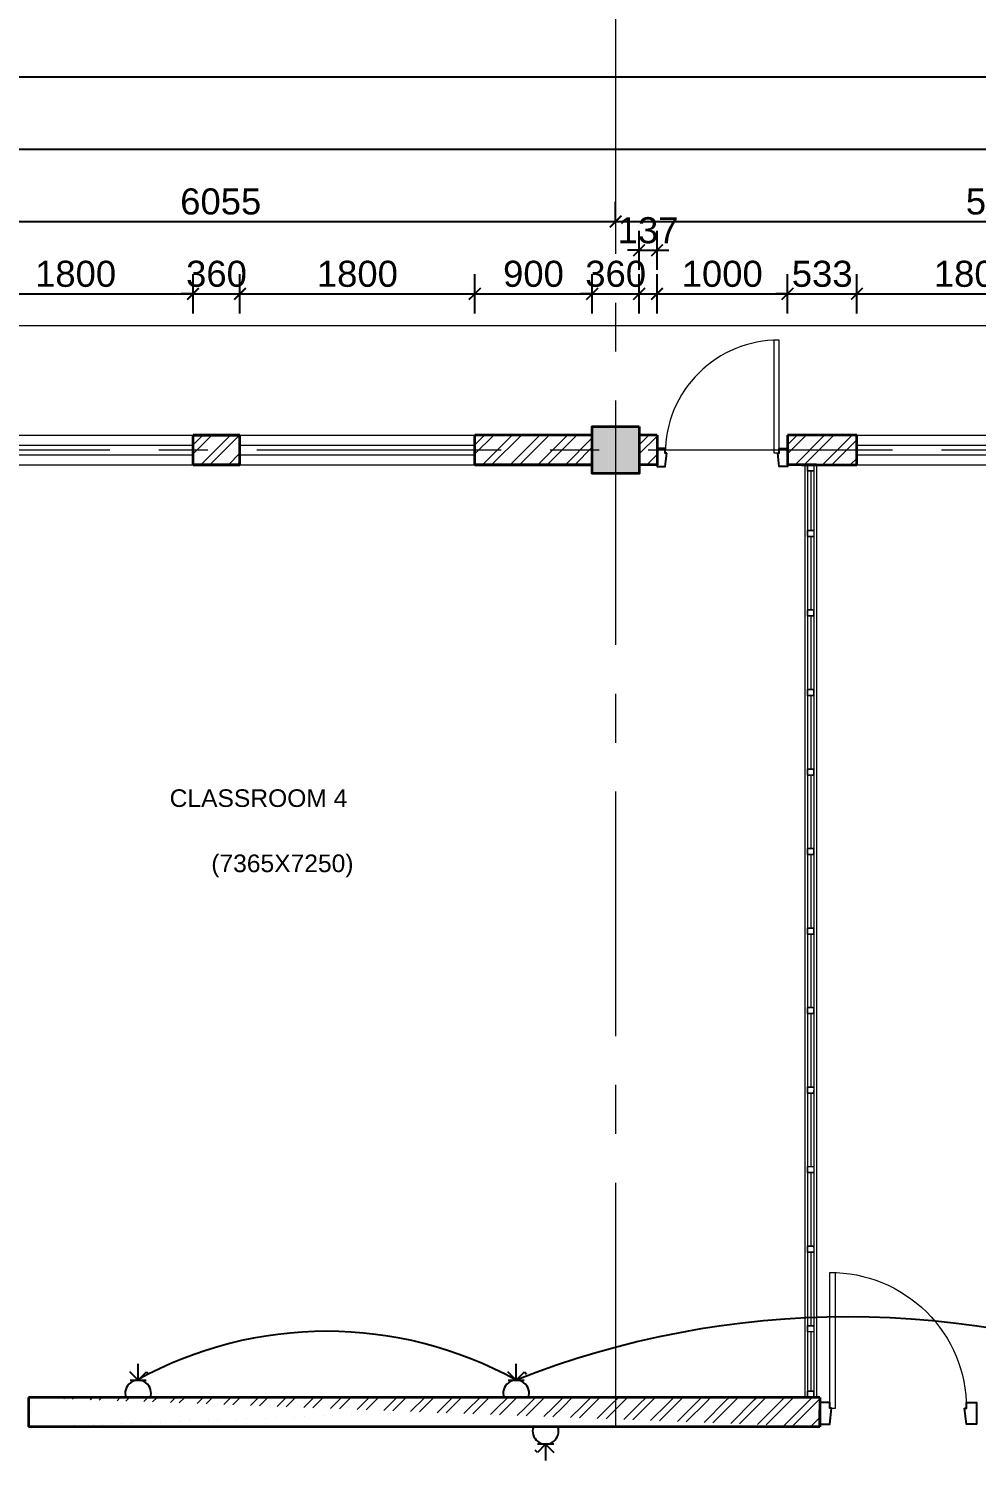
# Model space of a CAD drawing. Header units: inches. Extents: x 527934 to 2134587, y -408734 to 227304.
# Drawn here: x 1928196 to 1935461, y 1755 to 12737 of the extents above; entities that cross this region are included whole.
import ezdxf

# ---------------------------------------------------------------- set-up
doc = ezdxf.new("R2010")
doc.units = ezdxf.units.IN
doc.header["$MEASUREMENT"] = 0
doc.linetypes.add('CENTER', pattern=[2, 1.25, -0.25, 0.25, -0.25])
for name, color, linetype, lineweight in [('2 POWER TEL COMP', 3, 'Continuous', 25), ('7 POWER PT WIRING', 3, 'Continuous', 25), ('centre line', 1, 'CENTER', 9), ('dim', 253, 'Continuous', 9), ('door', 77, 'Continuous', 13), ('enclosure - exterior', 30, 'Continuous', 30), ('furniture', 253, 'Continuous', 5), ('hatch', 250, 'Continuous', 5), ('hatch 2', 251, 'Continuous', 5), ('Index_Contour', 1, 'Continuous', 20), ('INSULATION', 253, 'Continuous', 5), ('metal', 40, 'Continuous', 18), ('partition wall', 5, 'Continuous', 20), ('plinth', 5, 'Continuous', 9), ('sill', 253, 'Continuous', 13), ('text', 7, 'Continuous', 13), ('wall - brick', 30, 'Continuous', 35), ('window', 1, 'Continuous', 15)]:
    doc.layers.add(name, color=color, linetype=linetype, lineweight=lineweight)
doc.styles.get("Standard").update_dxf_attribs({"font": 'arial.ttf'})
doc.linetypes.add('BATTING', pattern='A,0.0001,-0.1,[134,ltypeshp.shx,S=0.1,R=0,X=-0.1,Y=0],-0.2,[134,ltypeshp.shx,S=0.1,R=180,X=0.1,Y=0],-0.1', length=0.4001)
doc.dimstyles.new('dim 100', dxfattribs={"dimtxt": 200, "dimasz": 90, "dimexe": 150, "dimexo": 150, "dimgap": 50, "dimtad": 1, "dimdec": 0, "dimzin": 0, "dimdsep": 46, "dimtxsty": 'Standard', "dimblk": 'ARCHTICK', "dimcen": 100, "dimdle": 150, "dimazin": 0, "dimtfac": 1, "dimtdec": 0, "dimtix": 1, "dimtmove": 2, "dimatfit": 3, "dimfxl": 150, "dimfxlon": 1, "dimtolj": 1, "dimtzin": 0, "dimarcsym": 0})

# ---------------------------------------------------------------- blocks, each defined once
blk = doc.blocks.new('hhhddhdhhdhd')
at = {"layer": 'hatch 2'}
h = blk.add_hatch(dxfattribs=at)
h.set_pattern_fill('ANSI31', color=256, scale=10.11854614201475, angle=180)
h.set_pattern_definition([(225, (0, 0), (0.8943615740959506, -0.894361574095951), [])])
h.paths.add_polyline_path([(2732476.997218427, 3237924.497344343), (2732476.997218427, 3237970.497344343), (2732522.997218427, 3237970.497344343), (2732522.997218427, 3237924.497344343)], flags=16)
edge = h.paths.add_edge_path()
edge.add_line((2732475.497218427, 3237972.497344343), (2732524.497218427, 3237972.497344343))
edge.add_arc((2732524.497218427, 3237971.997344343), 0.5, 0, 90, ccw=False)
edge.add_line((2732524.997218427, 3237971.997344343), (2732524.997218427, 3237922.997344343))
edge.add_arc((2732524.497218427, 3237922.997344343), 0.5, -90, 0, ccw=False)
edge.add_line((2732524.497218427, 3237922.497344343), (2732475.497218427, 3237922.497344343))
edge.add_arc((2732475.497218427, 3237922.997344343), 0.5, 180, 270, ccw=False)
edge.add_line((2732474.997218427, 3237922.997344343), (2732474.997218427, 3237971.809960568))
edge.add_arc((2732475.621186423, 3237971.881629747), 0.628070479563874, 101.38373853772163, 186.5522990226772, ccw=False)
at = {"layer": 'metal'}
for p, q in [((2732474.997218427, 3237922.997344343), (2732474.997218427, 3237971.809960568)), ((2732475.497218427, 3237972.497344343), (2732524.497218427, 3237972.497344343)), ((2732524.497218427, 3237922.497344343), (2732475.497218427, 3237922.497344343)), ((2732476.997218427, 3237970.497344343), (2732522.997218427, 3237970.497344343)), ((2732476.997218427, 3237924.497344343), (2732476.997218427, 3237970.497344343)), ((2732522.997218427, 3237924.497344343), (2732476.997218427, 3237924.497344343)), ((2732522.997218427, 3237970.497344343), (2732522.997218427, 3237924.497344343)), ((2732524.997218427, 3237971.997344343), (2732524.997218427, 3237922.997344343))]:
    blk.add_line(p, q, dxfattribs=at)
for centre, radius, start, end in [((2732475.621186423, 3237971.881629747), 0.628070479563874, 101.3837385377217, 186.5522990226772), ((2732475.497218427, 3237922.997344343), 0.5, 180, 270), ((2732524.497218427, 3237971.997344343), 0.5, 0, 90), ((2732524.497218427, 3237922.997344343), 0.5, 270, 0)]:
    blk.add_arc(centre, radius, start, end, dxfattribs=at)
blk = doc.blocks.new('Dd1')
at = {"layer": 'door'}
for p, q in [((6330598.909815274, 14377.03910187684), (6330624.909815274, 14377.03910187684)), ((6330624.909815274, 14377.03910187684), (6330624.909815274, 13509.62916418879)), ((6330586.909815274, 14339.03910187684), (6330586.909815273, 13509.05983945176))]:
    blk.add_line(p, q, dxfattribs=at)
at = {"layer": 'door', "lineweight": 25}
for points in [[(6330598.909815274, 14377.03910187684), (6330586.909815274, 14377.03910187684), (6330586.909815274, 14339.03910187684), (6330523.909815274, 14339.03910187684), (6330523.909815274, 14479.03910187684), (6330586.909815274, 14479.03910187684)], [(6331448.909815274, 14377.03910187684), (6331460.909815274, 14377.03910187684), (6331460.909815274, 14339.03910187684), (6331523.909815274, 14339.03910187684), (6331523.909815274, 14479.03910187684), (6331460.909815274, 14479.03910187684)]]:
    blk.add_lwpolyline(points, close=True, dxfattribs=at)
at = {"layer": 'door'}
blk.add_arc((6330592.909815274, 14377.03910187684), 868, 269.6039430704651, 0, dxfattribs=at)
blk = doc.blocks.new('_ArchTick')
at = {"color": 0, "linetype": 'ByBlock', "const_width": 0.15}
blk.add_lwpolyline([(-0.5, -0.5), (0.5, 0.5)], dxfattribs=at)
blk = doc.blocks.new('*D2794')
at = {"layer": 'Defpoints', "color": 0, "ltscale": 400}
for p in [(1929455.765515205, 10702.72027792875), (1927655.765515205, 9617.117507182993), (1929455.765515205, 9617.117507182993)]:
    blk.add_point(p, dxfattribs=at)
at = {"layer": 'dim', "color": 0, "lineweight": -2, "ltscale": 400}
for p, q in [((1927655.765515205, 10552.72027792875), (1927655.765515205, 10852.72027792875)), ((1929455.765515205, 10552.72027792875), (1929455.765515205, 10852.72027792875)), ((1927505.765515205, 10702.72027792875), (1929605.765515205, 10702.72027792875))]:
    blk.add_line(p, q, dxfattribs=at)
at = {"layer": 'dim', "color": 0, "lineweight": -2, "ltscale": 400, "xscale": 90, "yscale": 90, "zscale": 90, "rotation": 180}
blk.add_blockref('_ArchTick', (1927655.765515205, 10702.72027792875), dxfattribs=at)
at = {"layer": 'dim', "color": 0, "lineweight": -2, "ltscale": 400, "xscale": 90, "yscale": 90, "zscale": 90}
blk.add_blockref('_ArchTick', (1929455.765515205, 10702.72027792875), dxfattribs=at)
at = {"layer": 'dim', "color": 0, "ltscale": 400, "insert": (1928555.765515205, 10854.83487547309), "char_height": 200, "attachment_point": 5}
blk.add_mtext('\\A1;1800', dxfattribs=at)
blk = doc.blocks.new('*D2795')
at = {"layer": 'Defpoints', "color": 0, "ltscale": 400}
for p in [(1929815.765515205, 10702.72027792875), (1929455.765515205, 9617.117507182527), (1929815.765515205, 9617.117507182993)]:
    blk.add_point(p, dxfattribs=at)
at = {"layer": 'dim', "color": 0, "lineweight": -2, "ltscale": 400}
for p, q in [((1929455.765515205, 10552.72027792875), (1929455.765515205, 10852.72027792875)), ((1929815.765515205, 10552.72027792875), (1929815.765515205, 10852.72027792875)), ((1929455.765515205, 10702.72027792875), (1929365.765515205, 10702.72027792875)), ((1929455.765515205, 10702.72027792875), (1929815.765515205, 10702.72027792875)), ((1929815.765515205, 10702.72027792875), (1929905.765515205, 10702.72027792875))]:
    blk.add_line(p, q, dxfattribs=at)
at = {"layer": 'dim', "color": 0, "lineweight": -2, "ltscale": 400, "xscale": 90, "yscale": 90, "zscale": 90}
blk.add_blockref('_ArchTick', (1929455.765515205, 10702.72027792875), dxfattribs=at)
at = {"layer": 'dim', "color": 0, "lineweight": -2, "ltscale": 400, "xscale": 90, "yscale": 90, "zscale": 90, "rotation": 180}
blk.add_blockref('_ArchTick', (1929815.765515205, 10702.72027792875), dxfattribs=at)
at = {"layer": 'dim', "color": 0, "ltscale": 400, "insert": (1929635.765515205, 10854.9030882971), "char_height": 200, "attachment_point": 5}
blk.add_mtext('\\A1;360', dxfattribs=at)
blk = doc.blocks.new('*D2796')
at = {"layer": 'Defpoints', "color": 0, "ltscale": 400}
for p in [(1931615.765515205, 10702.72027792875), (1929815.765515205, 9617.117507182993), (1931615.765515205, 9617.117507182527)]:
    blk.add_point(p, dxfattribs=at)
at = {"layer": 'dim', "color": 0, "lineweight": -2, "ltscale": 400}
for p, q in [((1929815.765515205, 10552.72027792875), (1929815.765515205, 10852.72027792875)), ((1931615.765515205, 10552.72027792875), (1931615.765515205, 10852.72027792875)), ((1929665.765515205, 10702.72027792875), (1931765.765515205, 10702.72027792875))]:
    blk.add_line(p, q, dxfattribs=at)
at = {"layer": 'dim', "color": 0, "lineweight": -2, "ltscale": 400, "xscale": 90, "yscale": 90, "zscale": 90, "rotation": 180}
blk.add_blockref('_ArchTick', (1929815.765515205, 10702.72027792875), dxfattribs=at)
at = {"layer": 'dim', "color": 0, "lineweight": -2, "ltscale": 400, "xscale": 90, "yscale": 90, "zscale": 90}
blk.add_blockref('_ArchTick', (1931615.765515205, 10702.72027792875), dxfattribs=at)
at = {"layer": 'dim', "color": 0, "ltscale": 400, "insert": (1930715.765515205, 10854.83487547309), "char_height": 200, "attachment_point": 5}
blk.add_mtext('\\A1;1800', dxfattribs=at)
blk = doc.blocks.new('*D2797')
at = {"layer": 'Defpoints', "color": 0, "ltscale": 400}
for p in [(1932515.765484822, 10702.72027792875), (1931615.765515205, 9617.117507182527), (1932515.765484822, 9617.117507182527)]:
    blk.add_point(p, dxfattribs=at)
at = {"layer": 'dim', "color": 0, "lineweight": -2, "ltscale": 400}
for p, q in [((1931615.765515205, 10552.72027792875), (1931615.765515205, 10852.72027792875)), ((1932515.765484822, 10552.72027792875), (1932515.765484822, 10852.72027792875)), ((1931465.765515205, 10702.72027792875), (1932665.765484822, 10702.72027792875))]:
    blk.add_line(p, q, dxfattribs=at)
at = {"layer": 'dim', "color": 0, "lineweight": -2, "ltscale": 400, "xscale": 90, "yscale": 90, "zscale": 90, "rotation": 180}
blk.add_blockref('_ArchTick', (1931615.765515205, 10702.72027792875), dxfattribs=at)
at = {"layer": 'dim', "color": 0, "lineweight": -2, "ltscale": 400, "xscale": 90, "yscale": 90, "zscale": 90}
blk.add_blockref('_ArchTick', (1932515.765484822, 10702.72027792875), dxfattribs=at)
at = {"layer": 'dim', "color": 0, "ltscale": 400, "insert": (1932065.765500013, 10854.83487547309), "char_height": 200, "attachment_point": 5}
blk.add_mtext('\\A1;900', dxfattribs=at)
blk = doc.blocks.new('*D2798')
at = {"layer": 'Defpoints', "color": 0, "ltscale": 400}
for p in [(1932875.765484822, 10702.72027792875), (1932515.765484822, 9684.617507182527), (1932875.765484822, 9684.617507182527)]:
    blk.add_point(p, dxfattribs=at)
at = {"layer": 'dim', "color": 0, "lineweight": -2, "ltscale": 400}
for p, q in [((1932515.765484822, 10552.72027792875), (1932515.765484822, 10852.72027792875)), ((1932875.765484822, 10552.72027792875), (1932875.765484822, 10852.72027792875)), ((1932515.765484822, 10702.72027792875), (1932425.765484822, 10702.72027792875)), ((1932515.765484822, 10702.72027792875), (1932875.765484822, 10702.72027792875)), ((1932875.765484822, 10702.72027792875), (1932965.765484822, 10702.72027792875))]:
    blk.add_line(p, q, dxfattribs=at)
at = {"layer": 'dim', "color": 0, "lineweight": -2, "ltscale": 400, "xscale": 90, "yscale": 90, "zscale": 90}
blk.add_blockref('_ArchTick', (1932515.765484822, 10702.72027792875), dxfattribs=at)
at = {"layer": 'dim', "color": 0, "lineweight": -2, "ltscale": 400, "xscale": 90, "yscale": 90, "zscale": 90, "rotation": 180}
blk.add_blockref('_ArchTick', (1932875.765484822, 10702.72027792875), dxfattribs=at)
at = {"layer": 'dim', "color": 0, "ltscale": 400, "insert": (1932695.765484822, 10854.9030882971), "char_height": 200, "attachment_point": 5}
blk.add_mtext('\\A1;360', dxfattribs=at)
blk = doc.blocks.new('*D2799')
at = {"layer": 'Defpoints', "color": 0, "ltscale": 400}
for p in [(1934012.765545587, 10702.72027792875), (1933012.765545586, 9617.117507182062), (1934012.765545587, 9617.117507182062)]:
    blk.add_point(p, dxfattribs=at)
at = {"layer": 'dim', "color": 0, "lineweight": -2, "ltscale": 400}
for p, q in [((1933012.765545586, 10552.72027792875), (1933012.765545586, 10852.72027792875)), ((1934012.765545587, 10552.72027792875), (1934012.765545587, 10852.72027792875)), ((1932862.765545586, 10702.72027792875), (1934162.765545587, 10702.72027792875))]:
    blk.add_line(p, q, dxfattribs=at)
at = {"layer": 'dim', "color": 0, "lineweight": -2, "ltscale": 400, "xscale": 90, "yscale": 90, "zscale": 90, "rotation": 180}
blk.add_blockref('_ArchTick', (1933012.765545586, 10702.72027792875), dxfattribs=at)
at = {"layer": 'dim', "color": 0, "lineweight": -2, "ltscale": 400, "xscale": 90, "yscale": 90, "zscale": 90}
blk.add_blockref('_ArchTick', (1934012.765545587, 10702.72027792875), dxfattribs=at)
at = {"layer": 'dim', "color": 0, "ltscale": 400, "insert": (1933512.765545586, 10854.83487547309), "char_height": 200, "attachment_point": 5}
blk.add_mtext('\\A1;1000', dxfattribs=at)
blk = doc.blocks.new('*D2800')
at = {"layer": 'Defpoints', "color": 0, "ltscale": 400}
for p in [(1933012.765545586, 11036.78526919056), (1932875.765484822, 9617.117507182527), (1933012.765545586, 9617.117507182062)]:
    blk.add_point(p, dxfattribs=at)
at = {"layer": 'dim', "color": 0, "lineweight": -2, "ltscale": 400}
for p, q in [((1932875.765484822, 10886.78526919056), (1932875.765484822, 11186.78526919056)), ((1933012.765545586, 10886.78526919056), (1933012.765545586, 11186.78526919056)), ((1932875.765484822, 11036.78526919056), (1932785.765484822, 11036.78526919056)), ((1932875.765484822, 11036.78526919056), (1933012.765545586, 11036.78526919056)), ((1933012.765545586, 11036.78526919056), (1933102.765545586, 11036.78526919056))]:
    blk.add_line(p, q, dxfattribs=at)
at = {"layer": 'dim', "color": 0, "lineweight": -2, "ltscale": 400, "xscale": 90, "yscale": 90, "zscale": 90}
blk.add_blockref('_ArchTick', (1932875.765484822, 11036.78526919056), dxfattribs=at)
at = {"layer": 'dim', "color": 0, "lineweight": -2, "ltscale": 400, "xscale": 90, "yscale": 90, "zscale": 90, "rotation": 180}
blk.add_blockref('_ArchTick', (1933012.765545586, 11036.78526919056), dxfattribs=at)
at = {"layer": 'dim', "color": 0, "ltscale": 400, "insert": (1932944.265515204, 11188.96807955891), "char_height": 200, "attachment_point": 5}
blk.add_mtext('\\A1;137', dxfattribs=at)
blk = doc.blocks.new('*D2801')
at = {"layer": 'Defpoints', "color": 0, "ltscale": 400}
for p in [(1934545.324324408, 10702.72027792875), (1934012.765545587, 9617.117507182527), (1934545.324324408, 9617.117507182062)]:
    blk.add_point(p, dxfattribs=at)
at = {"layer": 'dim', "color": 0, "lineweight": -2, "ltscale": 400}
for p, q in [((1934012.765545587, 10552.72027792875), (1934012.765545587, 10852.72027792875)), ((1934545.324324408, 10552.72027792875), (1934545.324324408, 10852.72027792875)), ((1934012.765545587, 10702.72027792875), (1933922.765545587, 10702.72027792875)), ((1934012.765545587, 10702.72027792875), (1934545.324324408, 10702.72027792875)), ((1934545.324324408, 10702.72027792875), (1934635.324324408, 10702.72027792875))]:
    blk.add_line(p, q, dxfattribs=at)
at = {"layer": 'dim', "color": 0, "lineweight": -2, "ltscale": 400, "xscale": 90, "yscale": 90, "zscale": 90}
blk.add_blockref('_ArchTick', (1934012.765545587, 10702.72027792875), dxfattribs=at)
at = {"layer": 'dim', "color": 0, "lineweight": -2, "ltscale": 400, "xscale": 90, "yscale": 90, "zscale": 90, "rotation": 180}
blk.add_blockref('_ArchTick', (1934545.324324408, 10702.72027792875), dxfattribs=at)
at = {"layer": 'dim', "color": 0, "ltscale": 400, "insert": (1934279.044934997, 10854.9030882971), "char_height": 200, "attachment_point": 5}
blk.add_mtext('\\A1;533', dxfattribs=at)
blk = doc.blocks.new('*D2802')
at = {"layer": 'Defpoints', "color": 0, "ltscale": 400}
for p in [(1936345.765484823, 10702.72027792875), (1934545.324324408, 9617.117507182527), (1936345.765484823, 9617.117507182062)]:
    blk.add_point(p, dxfattribs=at)
at = {"layer": 'dim', "color": 0, "lineweight": -2, "ltscale": 400}
for p, q in [((1934545.324324408, 10552.72027792875), (1934545.324324408, 10852.72027792875)), ((1936345.765484823, 10552.72027792875), (1936345.765484823, 10852.72027792875)), ((1934395.324324408, 10702.72027792875), (1936495.765484823, 10702.72027792875))]:
    blk.add_line(p, q, dxfattribs=at)
at = {"layer": 'dim', "color": 0, "lineweight": -2, "ltscale": 400, "xscale": 90, "yscale": 90, "zscale": 90, "rotation": 180}
blk.add_blockref('_ArchTick', (1934545.324324408, 10702.72027792875), dxfattribs=at)
at = {"layer": 'dim', "color": 0, "lineweight": -2, "ltscale": 400, "xscale": 90, "yscale": 90, "zscale": 90}
blk.add_blockref('_ArchTick', (1936345.765484823, 10702.72027792875), dxfattribs=at)
at = {"layer": 'dim', "color": 0, "ltscale": 400, "insert": (1935445.544904615, 10854.83487547309), "char_height": 200, "attachment_point": 5}
blk.add_mtext('\\A1;1800', dxfattribs=at)
blk = doc.blocks.new('*D2265')
at = {"layer": 'Defpoints', "color": 0, "ltscale": 400}
for p in [(1926640.765545587, 11257.7202779284), (1932695.765484822, 11257.72027792851), (1932695.765484822, 11257.72027792851)]:
    blk.add_point(p, dxfattribs=at)
at = {"layer": 'dim', "color": 0, "lineweight": -2, "ltscale": 400}
for p, q in [((1926640.765545587, 11257.72027792851), (1926640.765545587, 11407.72027792851)), ((1932695.765484822, 11257.72027792851), (1932695.765484822, 11407.72027792851)), ((1926490.765545587, 11257.72027792851), (1932845.765484822, 11257.72027792851))]:
    blk.add_line(p, q, dxfattribs=at)
at = {"layer": 'dim', "color": 0, "lineweight": -2, "ltscale": 400, "xscale": 90, "yscale": 90, "zscale": 90, "rotation": 180}
blk.add_blockref('_ArchTick', (1926640.765545587, 11257.72027792851), dxfattribs=at)
at = {"layer": 'dim', "color": 0, "lineweight": -2, "ltscale": 400, "xscale": 90, "yscale": 90, "zscale": 90}
blk.add_blockref('_ArchTick', (1932695.765484822, 11257.72027792851), dxfattribs=at)
at = {"layer": 'dim', "color": 0, "ltscale": 400, "insert": (1929668.265515205, 11409.83487547285), "char_height": 200, "attachment_point": 5}
blk.add_mtext('\\A1;6055', dxfattribs=at)
blk = doc.blocks.new('*D2266')
at = {"layer": 'Defpoints', "color": 0, "ltscale": 400}
for p in [(1956865.765545587, 11812.72027792875), (1926525.765545587, 9675.208119799849), (1956865.765545587, 9675.208119799849)]:
    blk.add_point(p, dxfattribs=at)
at = {"layer": 'dim', "color": 0, "lineweight": -2, "ltscale": 400}
for p, q in [((1926525.765545587, 11662.72027792875), (1926525.765545587, 11962.72027792875)), ((1956865.765545587, 11662.72027792875), (1956865.765545587, 11962.72027792875)), ((1926375.765545587, 11812.72027792875), (1957015.765545587, 11812.72027792875))]:
    blk.add_line(p, q, dxfattribs=at)
at = {"layer": 'dim', "color": 0, "lineweight": -2, "ltscale": 400, "xscale": 90, "yscale": 90, "zscale": 90, "rotation": 180}
blk.add_blockref('_ArchTick', (1926525.765545587, 11812.72027792875), dxfattribs=at)
at = {"layer": 'dim', "color": 0, "lineweight": -2, "ltscale": 400, "xscale": 90, "yscale": 90, "zscale": 90}
blk.add_blockref('_ArchTick', (1956865.765545587, 11812.72027792875), dxfattribs=at)
at = {"layer": 'dim', "color": 0, "ltscale": 400, "insert": (1941695.765545587, 11964.9030882971), "char_height": 200, "attachment_point": 5}
blk.add_mtext('\\A1;30340', dxfattribs=at)
blk = doc.blocks.new('*D2295')
at = {"layer": 'Defpoints', "color": 0, "ltscale": 400}
for p in [(1962630.76554559, 12367.72027792875), (1926530.765545587, 775.8521177307703), (1962630.76554559, 775.8521177307703)]:
    blk.add_point(p, dxfattribs=at)
at = {"layer": 'dim', "color": 0, "lineweight": -2, "ltscale": 400}
for p, q in [((1926530.765545587, 12217.72027792875), (1926530.765545587, 12517.72027792875)), ((1962630.76554559, 12217.72027792875), (1962630.76554559, 12517.72027792875)), ((1926380.765545587, 12367.72027792875), (1962780.76554559, 12367.72027792875))]:
    blk.add_line(p, q, dxfattribs=at)
at = {"layer": 'dim', "color": 0, "lineweight": -2, "ltscale": 400, "xscale": 90, "yscale": 90, "zscale": 90, "rotation": 180}
blk.add_blockref('_ArchTick', (1926530.765545587, 12367.72027792875), dxfattribs=at)
at = {"layer": 'dim', "color": 0, "lineweight": -2, "ltscale": 400, "xscale": 90, "yscale": 90, "zscale": 90}
blk.add_blockref('_ArchTick', (1962630.76554559, 12367.72027792875), dxfattribs=at)
at = {"layer": 'dim', "color": 0, "ltscale": 400, "insert": (1944580.765545588, 12519.9030882971), "char_height": 200, "attachment_point": 5}
blk.add_mtext('\\A1;36100', dxfattribs=at)
blk = doc.blocks.new('*D2296')
at = {"layer": 'Defpoints', "color": 0, "ltscale": 400}
for p in [(1932695.765484822, 11257.72027792851), (1938685.765484822, 11257.72027792234), (1938685.765484822, 11257.72027792857)]:
    blk.add_point(p, dxfattribs=at)
at = {"layer": 'furniture', "color": 0, "lineweight": -2, "ltscale": 400}
for p, q in [((1932695.765484822, 11257.72027792857), (1932695.765484822, 11407.72027792857)), ((1938685.765484822, 11257.72027792857), (1938685.765484822, 11407.72027792857)), ((1932545.765484822, 11257.72027792857), (1938835.765484822, 11257.72027792857))]:
    blk.add_line(p, q, dxfattribs=at)
at = {"layer": 'furniture', "color": 0, "lineweight": -2, "ltscale": 400, "xscale": 90, "yscale": 90, "zscale": 90, "rotation": 180}
blk.add_blockref('_ArchTick', (1932695.765484822, 11257.72027792857), dxfattribs=at)
at = {"layer": 'furniture', "color": 0, "lineweight": -2, "ltscale": 400, "xscale": 90, "yscale": 90, "zscale": 90}
blk.add_blockref('_ArchTick', (1938685.765484822, 11257.72027792857), dxfattribs=at)
at = {"layer": 'furniture', "color": 0, "ltscale": 400, "insert": (1935690.765484822, 11409.83487547291), "char_height": 200, "attachment_point": 5}
blk.add_mtext('\\A1;5990', dxfattribs=at)
blk = doc.blocks.new('15 amp socket')
at = {"color": 3, "lineweight": 25}
for p, q in [((593021.6950971427, 179162.0314506535), (592958.4426568242, 179225.2838910092)), ((593021.6950971427, 179162.0314506535), (593021.6950971427, 179286.3770140056)), ((593021.6950971427, 179162.0314506535), (593084.9475375357, 179225.2838910092)), ((593084.9475375357, 179225.2838910092), (593101.9214421305, 179207.9386820738)), ((592959.5223154667, 179162.0314506535), (593083.8678788188, 179162.0314506535)), ((592927.9564210566, 179029.0346570779), (593115.4337733778, 179029.0346570779))]:
    blk.add_line(p, q, dxfattribs=at)
blk.add_arc((593021.6950971427, 179062.4986506347), 99.53280000000004, 340.3538224690597, 199.6461775309403, dxfattribs=at)

msp = doc.modelspace()

# ---------------------------------------------------------------- hatches: boundary and pattern name
h = msp.add_hatch()
h.set_pattern_fill('ANSI31', color=256, scale=10, angle=-90.00000000000006)
h.set_pattern_definition([(314.9999999999999, (1991861.765545587, 182312.1175071825), (0.8838834764831852, 0.8838834764831835), [])])
h.paths.add_polyline_path([(1926755.765545587, 9392.117507182527), (1926755.765545587, 9622.117507182527), (1926525.765545587, 9622.117507182527), (1926525.765545587, 9392.117507182527)])
h.paths.add_polyline_path([(1926818.265545587, -3362.882492817473), (1926818.265545587, -3012.882492817473), (1926468.265545587, -3012.882492817473), (1926468.265545587, -3362.882492817473)])
h.paths.add_polyline_path([(1926818.265545587, -8252.882492817473), (1926818.265545587, -7902.882492817473), (1926468.265545587, -7902.882492817473), (1926468.265545587, -8252.882492817473)])
h.paths.add_polyline_path([(1926818.265545587, -13148.88249281747), (1926818.265545587, -12798.88249281747), (1926468.265545587, -12798.88249281747), (1926468.265545587, -13148.88249281747)])
h.paths.add_polyline_path([(1926755.765545587, -20887.88249281747), (1926755.765545587, -20657.88249281747), (1926525.765545587, -20657.88249281747), (1926525.765545587, -20887.88249281747)])
h.paths.add_polyline_path([(1932875.765484822, -20950.38249281747), (1932875.765484822, -20590.38249281747), (1932515.765484822, -20590.38249281747), (1932515.765484822, -20950.38249281747)])
h.paths.add_polyline_path([(1938865.765484822, -20950.38249281747), (1938865.765484822, -20590.38249281747), (1938505.765484822, -20590.38249281747), (1938505.765484822, -20950.38249281747)])
h.paths.add_polyline_path([(1944860.765484822, -20950.38249281747), (1944860.765484822, -20590.38249281747), (1944500.765484822, -20590.38249281747), (1944500.765484822, -20950.38249281747)])
h.paths.add_polyline_path([(1950865.765484822, -20950.38249281747), (1950865.765484822, -20590.38249281747), (1950505.765484822, -20590.38249281747), (1950505.765484822, -20950.38249281747)])
h.paths.add_polyline_path([(1956865.765545587, -20887.88249281747), (1956865.765545587, -20657.88249281747), (1956635.765545587, -20657.88249281747), (1956635.765545587, -20887.88249281747)])
h.paths.add_polyline_path([(1956923.265545587, -13148.88249281747), (1956923.265545587, -12798.88249281747), (1956573.265545587, -12798.88249281747), (1956573.265545587, -13148.88249281747)])
h.paths.add_polyline_path([(1956923.265545587, -8252.882492817473), (1956923.265545587, -7902.882492817473), (1956573.265545587, -7902.882492817473), (1956573.265545587, -8252.882492817473)])
h.paths.add_polyline_path([(1956923.265545587, -3362.882492817473), (1956923.265545587, -3012.882492817473), (1956573.265545587, -3012.882492817473), (1956573.265545587, -3362.882492817473)])
h.paths.add_polyline_path([(1956923.265545587, 1533.117507182527), (1956923.265545587, 1883.117507182527), (1956573.265545587, 1883.117507182527), (1956573.265545587, 1533.117507182527)])
h.paths.add_polyline_path([(1956865.765545587, 9392.117507182527), (1956865.765545587, 9622.117507182527), (1956635.765545587, 9622.117507182527), (1956635.765545587, 9392.117507182527)])
h.paths.add_polyline_path([(1950865.765484822, 9324.617507182527), (1950865.765484822, 9684.617507182527), (1950505.765484822, 9684.617507182527), (1950505.765484822, 9324.617507182527)])
h.paths.add_polyline_path([(1944860.765484822, 9324.617507182527), (1944860.765484822, 9684.617507182527), (1944500.765484822, 9684.617507182527), (1944500.765484822, 9324.617507182527)])
h.paths.add_polyline_path([(1938865.765484822, 9324.617507182527), (1938865.765484822, 9684.617507182527), (1938505.765484822, 9684.617507182527), (1938505.765484822, 9324.617507182527)])
h.paths.add_polyline_path([(1932875.765484822, 9324.617507182527), (1932875.765484822, 9684.617507182527), (1932515.765484822, 9684.617507182527), (1932515.765484822, 9324.617507182527)])
at = {"layer": 'hatch', "lineweight": 5, "ltscale": 400}
h = msp.add_hatch(dxfattribs=at)
h.set_pattern_fill('ANSI32', color=256, scale=400)
h.set_pattern_definition([(45, (-694819.367130023, 58770.33129144341), (-106.0660171779821, 106.0660171779821), []), (45, (-694748.656452023, 58770.33129144341), (-106.0660171779821, 106.0660171779821), [])])
h.paths.add_polyline_path([(1929455.765144246, 9616.948428118834), (1929455.765886163, 9391.948428118834), (1929815.76555157, 9392.11750718276), (1929815.765478839, 9617.117507182295)])
h = msp.add_hatch(dxfattribs=at)
h.set_pattern_fill('ANSI32', color=256, scale=400)
h.set_pattern_definition([(45, (-692659.3671300225, 58770.33129144341), (-106.0660171779821, 106.0660171779821), []), (45, (-692588.6564520225, 58770.33129144341), (-106.0660171779821, 106.0660171779821), [])])
h.paths.add_polyline_path([(1931615.765144246, 9616.948428118834), (1931615.765886164, 9391.948428118834), (1932515.765521188, 9392.11750718276), (1932515.765448457, 9617.117507182295)])
h = msp.add_hatch(dxfattribs=at)
h.set_pattern_fill('ANSI32', color=256, scale=400)
h.set_pattern_definition([(45, (-691399.367160405, 58770.33129144341), (-106.0660171779821, 106.0660171779821), []), (45, (-691328.656482405, 58770.33129144341), (-106.0660171779821, 106.0660171779821), [])])
h.paths.add_polyline_path([(1932875.765113864, 9616.948428118834), (1932875.765855781, 9391.948428118834), (1933012.76558195, 9392.11750718276), (1933012.765509219, 9617.117507182295)])
h = msp.add_hatch(dxfattribs=at)
h.set_pattern_fill('ANSI32', color=256, scale=400)
h.set_pattern_definition([(45, (-690262.3670996409, 58770.33129144341), (-106.0660171779821, 106.0660171779821), []), (45, (-690191.6564216409, 58770.33129144341), (-106.0660171779821, 106.0660171779821), [])])
h.paths.add_polyline_path([(1934012.765174628, 9616.948428118834), (1934012.765916545, 9391.948428118834), (1934544.324360773, 9392.929991786834), (1934544.324288043, 9617.929991786368)])
h = msp.add_hatch(dxfattribs=at)
h.set_pattern_fill('ANSI32', color=256, scale=400)
h.set_pattern_definition([(45, (-681314.0005161273, 35826.50037050713), (-106.0660171779821, 106.0660171779821), []), (45, (-681243.2898381273, 35826.50037050713), (-106.0660171779821, 106.0660171779821), [])])
edge = h.paths.add_edge_path()
edge.add_line((1932740.765545587, 2012.117507182527), (1928215.765484819, 2012.117507182527))
edge.add_line((1934260.765545587, 2237.117507182993), (1928215.765484819, 2237.117507182527))
edge.add_line((1934260.765545587, 2012.117507182993), (1928215.765484819, 2012.117507182527))
edge.add_line((1928215.765484819, 2237.117507182527), (1928215.765412293, 2012.118714863434))
edge.add_line((1934260.765545587, 2237.117507182993), (1934260.765472856, 2012.117507182062))

# ---------------------------------------------------------------- linework, layer by layer
at = {"layer": '7 POWER PT WIRING', "ltscale": 400}
for centre, radius, start, end in [((1934476.567465727, -4053.514797184445), 6908.888929588307, 68.3916428496834, 111.6021033814271), ((1930480.676363438, -257.6008788967633), 3002.354244635473, 61.07081406962667, 118.9392066786227)]:
    msp.add_arc(centre, radius, start, end, dxfattribs=at)
at = {"layer": 'centre line', "ltscale": 1500}
for p, q in [((1932695.765484822, 12884.61750718276), (1932695.765484823, -24601.99962949287)), ((1920944.023712615, 9507.117507182527), (1968092.62715113, 9507.117507182527))]:
    msp.add_line(p, q, dxfattribs=at)
at = {"layer": 'enclosure - exterior'}
msp.add_line((1934260.765545587, 2012.117507182993), (1928215.765484819, 2012.117507182527), dxfattribs=at)
at = {"layer": 'INSULATION', "linetype": 'BATTING', "ltscale": 400}
for p, q in [((1934190.765545587, 9392.117507182527), (1934190.765545587, 9390.116983721964)), ((1934190.765545587, 2239.117507182993), (1934190.765545587, 2237.117507182993))]:
    msp.add_line(p, q, dxfattribs=at)
at = {"layer": 'INSULATION', "linetype": 'BATTING', "ltscale": 50}
for p, q in [((1934190.765545587, 9344.11698372243), (1934190.765545587, 8887.617507182993)), ((1934190.765545587, 8841.617507182993), (1934190.765545587, 8277.617507182993)), ((1934190.765545587, 8231.617507182993), (1934190.765545587, 7667.617507182993)), ((1934190.765545587, 7621.617507182993), (1934190.765545587, 7057.617507182993)), ((1934190.765545587, 7011.617507182993), (1934190.765545587, 6447.617507182993)), ((1934190.765545587, 6401.617507182993), (1934190.765545587, 5837.617507182527)), ((1934190.765545587, 5791.617507182062), (1934190.765545587, 5227.617507182993)), ((1934190.765545587, 5181.617507182993), (1934190.765545587, 4617.617507182993)), ((1934190.765545587, 4570.51885751728), (1934190.765545587, 4007.617507182993)), ((1934190.765545587, 3961.617507182993), (1934190.765545588, 3397.617507182993)), ((1934190.765545588, 3349.617507182993), (1934190.765545587, 2787.617507182993)), ((1934190.765545587, 2741.617507182993), (1934190.765545587, 2287.117507182993))]:
    msp.add_line(p, q, dxfattribs=at)
at = {"layer": 'partition wall', "lineweight": 18}
for p, q in [((1934145.765545587, 9392.117507182527), (1934145.765545587, 2237.117507182993)), ((1934165.765545587, 9392.117507182527), (1934165.765545587, 2237.117507182993)), ((1934215.765545587, 9392.117507182527), (1934215.765545587, 2237.117507182993)), ((1934235.765545587, 9392.117507182527), (1934235.765545587, 2237.117507182993))]:
    msp.add_line(p, q, dxfattribs=at)
at = {"layer": 'plinth'}
for q in [(1926525.765545587, 10457.11750718253), (1933204.765545587, 10457.11750718253)]:
    msp.add_line((1957590.765545587, 10457.11750718253), q, dxfattribs=at)
at = {"layer": 'sill'}
for p, q in [((1927655.765515205, 9617.117507182527), (1929455.765515205, 9617.117507182993)), ((1929815.765515205, 9617.117507182527), (1931615.765515205, 9617.117507182527)), ((1934545.324324408, 9617.117507182062), (1936345.765484822, 9617.117507182062)), ((1927655.765515205, 9392.117507182527), (1929455.765515205, 9392.117507182527)), ((1929815.765515205, 9392.117507182527), (1931615.765515205, 9392.117507182993)), ((1932875.490053741, 9392.117507182527), (1932875.765484822, 9392.117507182527)), ((1934145.765545587, 9392.117507182527), (1938505.765484822, 9392.117507182527))]:
    msp.add_line(p, q, dxfattribs=at)
at = {"layer": 'wall - brick'}
for p, q in [((1929815.765515205, 9617.117507182993), (1929455.765515205, 9617.117507182993)), ((1929455.765515205, 9617.117507182527), (1929815.765515205, 9617.117507182527)), ((1929455.765515205, 9392.117507182527), (1929455.765515205, 9617.117507182527)), ((1929815.765515205, 9392.117507182527), (1929815.765515205, 9617.117507182527)), ((1932515.765484822, 9617.117507182527), (1931615.765515205, 9617.117507182527)), ((1931615.765515205, 9392.117507182527), (1931615.765515205, 9617.117507182527)), ((1933012.765545586, 9617.117507182062), (1932875.765484822, 9617.117507182527)), ((1933012.765545586, 9617.117507182062), (1933012.765545586, 9392.117507182062)), ((1934545.324324408, 9617.117507182527), (1934012.765545587, 9617.117507182527)), ((1934012.765545587, 9617.117507182527), (1934012.765545587, 9392.117507182527)), ((1934545.324324408, 9392.117507182527), (1934545.324324408, 9617.117507182993)), ((1929815.765515205, 9392.117507182527), (1929455.765515205, 9392.117507182527)), ((1929455.765515205, 9392.117507182527), (1929815.765515205, 9392.117507182527)), ((1929455.765515205, 9392.117507182527), (1929815.765515205, 9392.117507182993)), ((1932515.765484822, 9392.117507182527), (1931615.765515205, 9392.117507182527)), ((1931615.765515205, 9392.117507182993), (1932515.765484822, 9392.117507182527)), ((1933012.765545586, 9392.117507182527), (1932875.765484822, 9392.117507182527)), ((1934120.765545587, 9392.117507182527), (1934012.765545587, 9392.117507182527)), ((1934235.765545586, 9392.117507182062), (1934120.765545587, 9392.117507182527)), ((1934120.765545587, 9392.117507182527), (1934545.324324408, 9392.117507182527)), ((1934235.765545586, 9392.117507182527), (1934145.765545587, 9392.117507182527)), ((1928195.765481642, 2237.117507182527), (1928195.765409116, 2012.118714863434)), ((1934260.765545587, 2237.117507182993), (1928195.765481642, 2237.117507182527)), ((1934112.765545587, 2237.117507182527), (1932740.765545587, 2237.117507182527)), ((1934260.765545587, 2237.117507182993), (1934260.765472856, 2012.117507182062)), ((1934260.765472856, 2012.117507183459), (1934260.765472856, 2142.117507182993)), ((1932740.765545587, 2012.117507182527), (1928195.765445379, 2012.117507182062)), ((1928215.765484819, 2012.117507182527), (1928215.765484819, 2012.117507182527)), ((1934260.765545587, 2012.117507182527), (1932740.765545587, 2012.117507182527)), ((1934260.765545587, 2012.117507182527), (1932740.765545587, 2012.117507182527))]:
    msp.add_line(p, q, dxfattribs=at)
msp.add_lwpolyline([(1932875.765484822, 9684.617507182527), (1932875.765484822, 9324.617507182527), (1932515.765484822, 9324.617507182527), (1932515.765484822, 9684.617507182527)], close=True, dxfattribs=at)
at = {"layer": 'window'}
for p, q in [((1927655.765515205, 9542.117507182527), (1929455.765515205, 9542.117507182527)), ((1927655.765515205, 9467.117507182527), (1929455.765515205, 9467.117507182527)), ((1929815.765515205, 9542.117507182527), (1931615.765515205, 9542.117507182527)), ((1929815.765515205, 9467.117507182527), (1931615.765515205, 9467.117507182527)), ((1934545.324324408, 9542.117507182527), (1936344.324324408, 9542.117507182527)), ((1934545.324324408, 9467.117507182527), (1936344.324324408, 9467.117507182527))]:
    msp.add_line(p, q, dxfattribs=at)

# ---------------------------------------------------------------- block references
at = {"layer": '2 POWER TEL COMP'}
for p, rotation in [((1336013.304954888, -176791.9173224873), 1.667526652835144e-08), ((1338911.304954887, -176791.9173224871), 1.667526652835144e-08), ((2525180.695098183, 181041.1521610605), 179.9999999991662)]:
    msp.add_blockref('15 amp socket', p, dxfattribs=dict(at, rotation=rotation))
at = {"layer": 'dim', "rotation": 180}
msp.add_blockref('Dd1', (8264536.675360858, 23856.15660906094), dxfattribs=at)
at = {"layer": 'dim', "xscale": -1.199999999953434, "yscale": 1.19999999999709, "zscale": 1.2, "rotation": 180}
msp.add_blockref('Dd1', (-5662367.926269107, 19406.46442943567), dxfattribs=at)
at = {"layer": 'Index_Contour', "color": 0, "rotation": 270}
for p in [(-1303756.731798754, 2741867.114202151), (-1303756.731798755, 2741364.614725612), (-1303756.731798755, 2740754.614725612), (-1303756.731798755, 2740144.614725612), (-1303756.731798755, 2739534.614725612), (-1303756.731798755, 2738924.614725612), (-1303756.731798755, 2738314.614725612), (-1303756.731798755, 2737704.614725612), (-1303756.731798755, 2737094.614725612), (-1303756.731798755, 2736484.614725612), (-1303756.731798755, 2735874.614725612), (-1303756.731798755, 2735264.614725612), (-1303756.731798755, 2734762.114725612)]:
    msp.add_blockref('hhhddhdhhdhd', p, dxfattribs=at)

# ---------------------------------------------------------------- texts
at = {"layer": 'text'}
for s, p in [('CLASSROOM 4', (1929276.682029384, 6766.845084929373)), ('(7365X7250)', (1929595.788790401, 6266.758359846193))]:
    msp.add_text(s, height=135, dxfattribs=at).set_placement(p)

# ---------------------------------------------------------------- dimensions: what is measured, and where the dimension line sits
at = {"layer": 'dim', "ltscale": 400}
for base, p1, p2, picture, middle in [((1962630.76554559, 12367.72027792875), (1926530.765545587, 775.8521177307703), (1962630.76554559, 775.8521177307703), '*D2295', (1944580.765545588, 12519.9030882971)), ((1956865.765545587, 11812.72027792875), (1926525.765545587, 9675.208119799849), (1956865.765545587, 9675.208119799849), '*D2266', (1941695.765545587, 11964.9030882971)), ((1932695.765484822, 11257.72027792851), (1926640.765545587, 11257.7202779284), (1932695.765484822, 11257.72027792851), '*D2265', (1929668.265515205, 11409.83487547285)), ((1933012.765545586, 11036.78526919056), (1932875.765484822, 9617.117507182527), (1933012.765545586, 9617.117507182062), '*D2800', (1932944.265515204, 11188.96807955891)), ((1929455.765515205, 10702.72027792875), (1927655.765515205, 9617.117507182993), (1929455.765515205, 9617.117507182993), '*D2794', (1928555.765515205, 10854.83487547309)), ((1929815.765515205, 10702.72027792875), (1929455.765515205, 9617.117507182527), (1929815.765515205, 9617.117507182993), '*D2795', (1929635.765515205, 10854.9030882971)), ((1931615.765515205, 10702.72027792875), (1929815.765515205, 9617.117507182993), (1931615.765515205, 9617.117507182527), '*D2796', (1930715.765515205, 10854.83487547309)), ((1932515.765484822, 10702.72027792875), (1931615.765515205, 9617.117507182527), (1932515.765484822, 9617.117507182527), '*D2797', (1932065.765500013, 10854.83487547309)), ((1932875.765484822, 10702.72027792875), (1932515.765484822, 9684.617507182527), (1932875.765484822, 9684.617507182527), '*D2798', (1932695.765484822, 10854.9030882971)), ((1934012.765545587, 10702.72027792875), (1933012.765545586, 9617.117507182062), (1934012.765545587, 9617.117507182062), '*D2799', (1933512.765545586, 10854.83487547309)), ((1934545.324324408, 10702.72027792875), (1934012.765545587, 9617.117507182527), (1934545.324324408, 9617.117507182062), '*D2801', (1934279.044934997, 10854.9030882971)), ((1936345.765484823, 10702.72027792875), (1934545.324324408, 9617.117507182527), (1936345.765484823, 9617.117507182062), '*D2802', (1935445.544904615, 10854.83487547309))]:
    dim = msp.add_linear_dim(base=base, p1=p1, p2=p2, dimstyle='dim 100', override={"dimpost": '\\X'}, dxfattribs=at)
    dim.commit()
    dim.dimension.update_dxf_attribs({"geometry": picture, "text_midpoint": middle})
at = {"layer": 'furniture', "ltscale": 400}
dim = msp.add_linear_dim(base=(1938685.765484822, 11257.72027792857), p1=(1932695.765484822, 11257.72027792851), p2=(1938685.765484822, 11257.72027792234), dimstyle='dim 100', override={"dimpost": '\\X'}, dxfattribs=at)
dim.commit()
dim.dimension.update_dxf_attribs({"geometry": '*D2296', "text_midpoint": (1935690.765484822, 11409.83487547291)})

doc.saveas('drawing.dxf')
